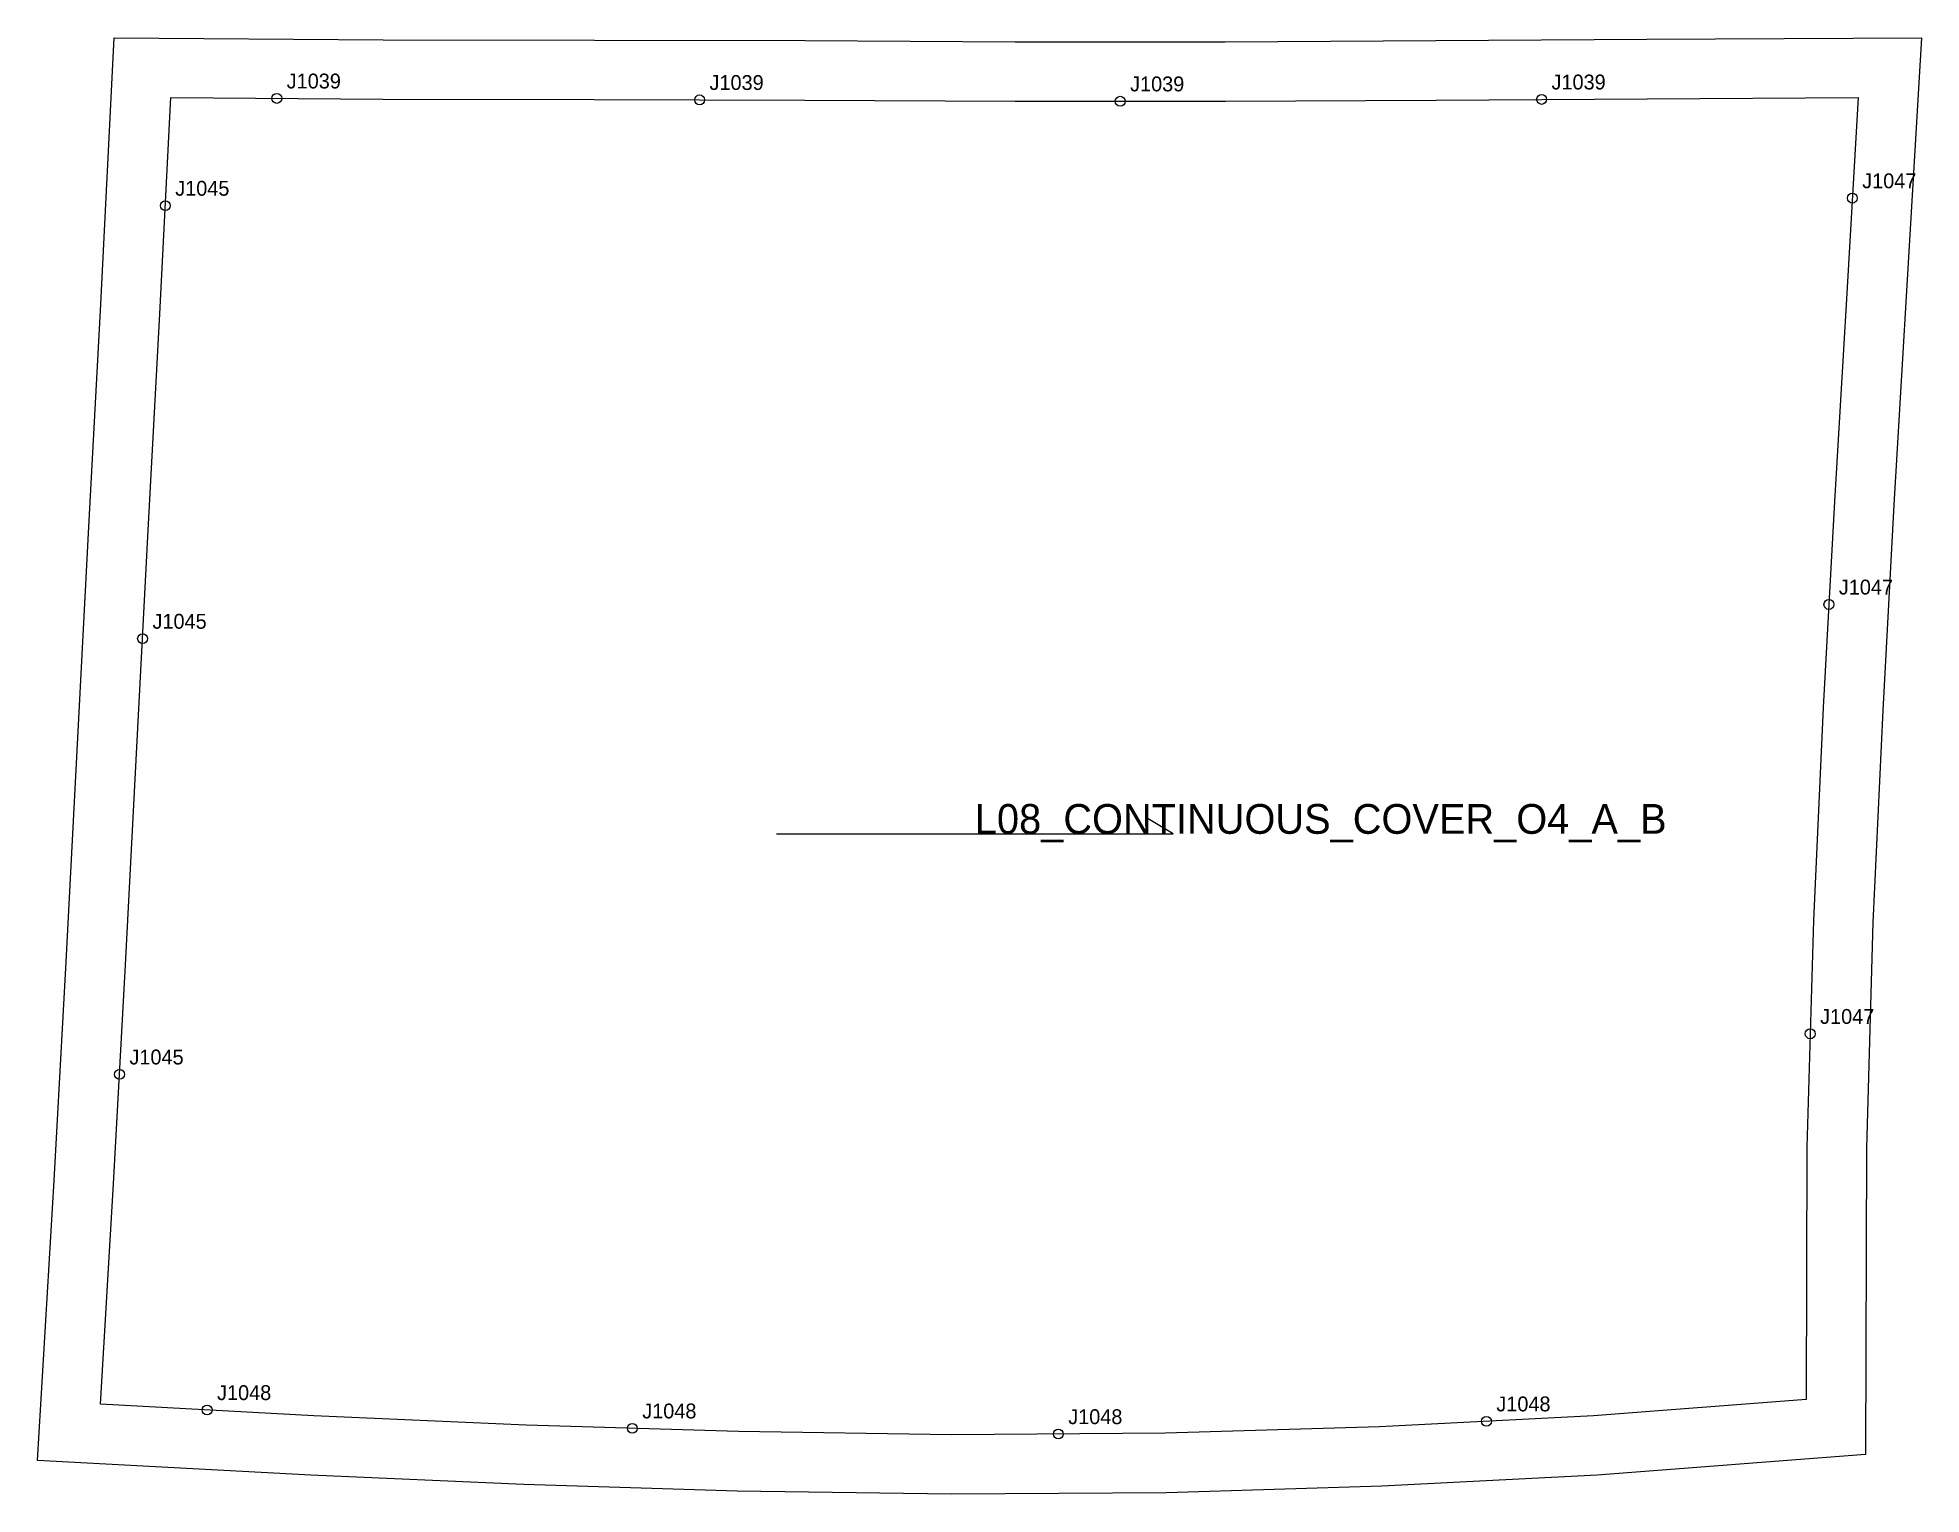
# Model space of a CAD drawing. Header units: millimetres. Extents: x -27 to 353, y -282 to 12.
import ezdxf

# ---------------------------------------------------------------- set-up
doc = ezdxf.new("R2010")
doc.units = ezdxf.units.MM
for name, color, linetype in [('CUT', 1, 'Continuous'), ('GRAIN', 3, 'Continuous'), ('LABEL', 7, 'Continuous'), ('NOTCH', 2, 'Continuous'), ('SEW', 5, 'Continuous')]:
    doc.layers.add(name, color=color, linetype=linetype)

msp = doc.modelspace()

# ---------------------------------------------------------------- linework, layer by layer
at = {"layer": 'CUT'}
msp.add_lwpolyline([(-11.4, 12.08), (42.83, 11.68), (85.48, 11.59), (127.99, 11.49), (170.36, 11.25), (212.74, 11.27), (255.23, 11.49), (297.8, 11.78), (353.2, 12.07), (350.06, -41.26), (347.67, -82.12), (345.4, -123.6), (343.43, -166.4), (342.12, -211.87), (341.92, -273.67), (287.8, -277.82), (244.37, -280.08), (200.87, -281.38), (157.44, -281.7), (114.26, -281.03), (71.25, -279.74), (28.25, -277.85), (-26.87, -274.85), (-23.52, -218.39), (-21.15, -174.29), (-18.85, -130.38), (-16.52, -86.6), (-14.2, -42.96), (-11.4, 12.08)], close=True, dxfattribs=at)
at = {"layer": 'GRAIN'}
for p, q in [((202.23, -148.48), (197.23, -145.48)), ((122.23, -148.48), (202.23, -148.48))]:
    msp.add_line(p, q, dxfattribs=at)
at = {"layer": 'NOTCH'}
for centre in [(21.38, -0.16), (106.69, -0.46), (191.55, -0.74), (276.58, -0.36), (-1.11, -21.79), (339.27, -20.28), (334.55, -102.22), (-5.7, -109.12), (330.78, -188.82), (-10.35, -197), (7.33, -264.69), (265.45, -266.97), (93.12, -268.39), (179.07, -269.54)]:
    msp.add_circle(centre, 1, dxfattribs=at)
at = {"layer": 'SEW'}
msp.add_lwpolyline([(0, 0), (42.77, -0.32), (85.45, -0.41), (127.94, -0.51), (170.33, -0.75), (212.78, -0.73), (255.3, -0.51), (297.87, -0.22), (340.47, 0), (338.08, -40.56), (335.69, -81.44), (333.41, -123), (331.44, -165.95), (330.12, -211.68), (329.95, -262.56), (287.03, -265.85), (243.88, -268.09), (200.65, -269.38), (157.49, -269.7), (114.54, -269.04), (71.7, -267.75), (28.84, -265.86), (-14.17, -263.52), (-11.54, -219.07), (-9.17, -174.93), (-6.86, -131.01), (-4.54, -87.24), (-2.22, -43.58)], close=True, dxfattribs=at)

# ---------------------------------------------------------------- texts
at = {"layer": 'LABEL'}
for s, height, p in [('J1039', 3, (23.38, 1.84)), ('J1039', 3, (108.69, 1.54)), ('J1039', 3, (193.55, 1.26)), ('J1039', 3, (278.58, 1.64)), ('J1045', 3, (0.89, -19.79)), ('J1047', 3, (341.27, -18.28)), ('J1047', 3, (336.55, -100.22)), ('J1045', 3, (-3.7, -107.12)), ('L08_CONTINUOUS_COVER_O4_A_B', 6, (162.23, -148.48)), ('J1047', 3, (332.78, -186.82)), ('J1045', 3, (-8.35, -195)), ('J1048', 3, (9.33, -262.69)), ('J1048', 3, (267.45, -264.97)), ('J1048', 3, (95.12, -266.39)), ('J1048', 3, (181.07, -267.54))]:
    msp.add_text(s, height=height, dxfattribs=at).set_placement(p)

doc.saveas('drawing.dxf')
